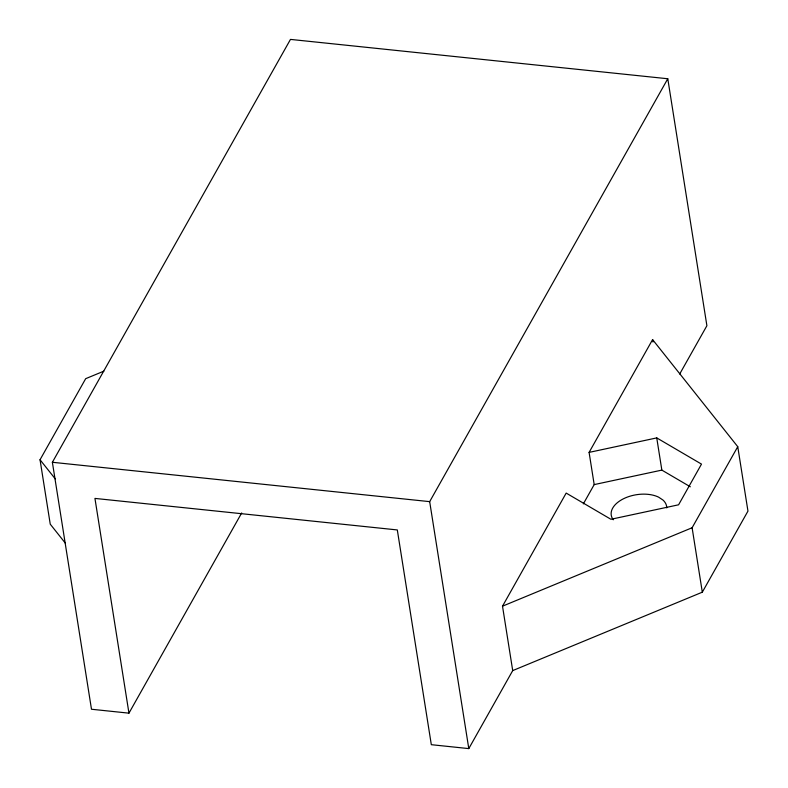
<?xml version="1.0" encoding="UTF-8"?>
<svg xmlns="http://www.w3.org/2000/svg" width="788" height="788" viewBox="0 0 788 788"><rect width="100%" height="100%" fill="white"/><g stroke="black" fill="none" stroke-linecap="round" stroke-linejoin="round"><path stroke-width="1.18" d="M65.453 543.287L50.245 524.168L40.04 459.749L85.685 378.673L103.858 371.158M241.68 512.958L128.956 713.16L91.487 709.249L52.372 462.28L290.476 39.4L667.781 78.751L706.895 325.72L679.709 373.995M128.956 713.16L94.944 498.41L397.31 529.94L431.322 744.69L468.791 748.6L429.677 501.641L667.781 78.751M468.791 748.6L512.712 670.598L502.508 606.179L566.178 493.081L610.927 519.282L678.586 504.803L701.497 464.112L656.749 437.901L589.099 452.391L594.191 484.6L583.347 503.877M589.099 452.391L652.592 339.598L737.755 446.688L747.96 511.107L702.315 592.182L512.712 670.598M502.508 606.179L692.11 527.753L737.755 446.688M594.191 484.6L661.851 470.111L690.337 486.797M52.372 462.28L429.677 501.641M40.04 459.749L55.249 478.868M692.11 527.753L702.315 592.182M652.592 339.598L652.976 342.031M656.749 437.901L661.851 470.111M613.261 519.785A28.043 16.282 -9 0 1 623.466 498.774A28.043 16.282 -9 0 1 658.591 497.139L663.013 500.075A28.043 16.282 -9 0 1 666.756 507.896"/></g></svg>
